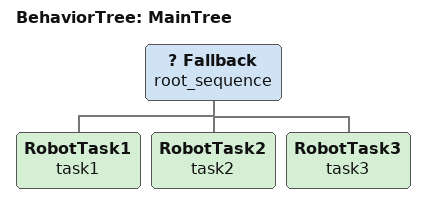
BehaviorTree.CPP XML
<root main_tree_to_execute = "MainTree" >

     <BehaviorTree ID="MainTree">
        <Fallback name="root_sequence">
            <RobotTask1   name="task1"/>
            <RobotTask2   name="task2"/>
            <RobotTask3   name="task3"/>
        </Fallback>
     </BehaviorTree>

 </root>
